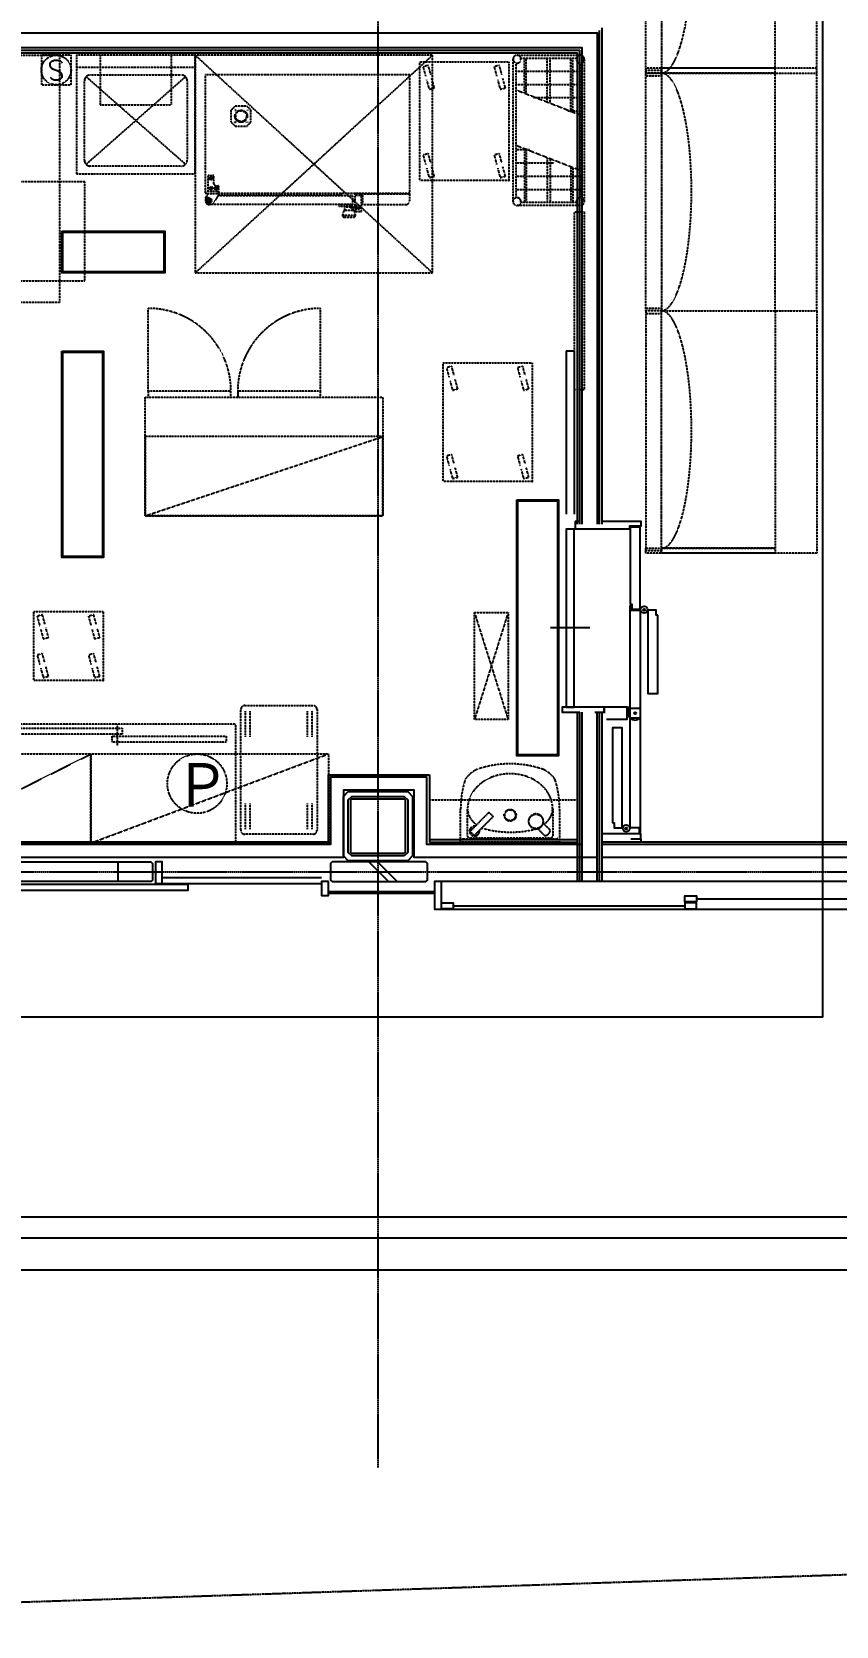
# Model space of a CAD drawing. Header units: millimetres. Extents: x 0 to 84100, y 0 to 59400.
# Drawn here: x 33965 to 38030, y 13764 to 21818 of the extents above; entities that cross this region are included whole.
import ezdxf
from ezdxf.enums import TextEntityAlignment as Align

# ---------------------------------------------------------------- set-up
doc = ezdxf.new("R2010")
doc.units = ezdxf.units.MM
doc.header["$LTSCALE"] = 0.2
for name, pattern in [('CENTER', [50.8, 31.75, -6.35, 6.35, -6.35]), ('HIDDEN', [9.525, 6.35, -3.175]), ('PHANTOM', [63.5, 31.75, -6.35, 6.35, -6.35, 6.35, -6.35])]:
    doc.linetypes.add(name, pattern=pattern)
doc.layers.get('Defpoints').update_dxf_attribs({"color": 5})
for name, color, linetype in [('A_什器', 9, 'HIDDEN'), ('A_境界線', 9, 'PHANTOM'), ('A_建築', 8, 'Continuous')]:
    doc.layers.add(name, color=color, linetype=linetype)
doc.layers.add('A_通芯', color=8, linetype='CENTER', plot=False)
doc.styles.get("Standard").update_dxf_attribs({"font": 'simplex.shx', "width": 0.8, "bigfont": 'extfont2.shx'})

msp = doc.modelspace()

# ---------------------------------------------------------------- linework, layer by layer
at = {"layer": 'A_什器'}
for p, q in [((30755.3, 21700), (34105.3, 21700)), ((34163.31, 21700), (34013.31, 21700)), ((34013.31, 21700), (34013.31, 21550)), ((34105.3, 21700), (34105.3, 20450)), ((34163.31, 21550), (34163.31, 21700)), ((34790.8, 21700), (34190.8, 21700)), ((34190.8, 21700), (34190.8, 21100)), ((34190.8, 21700), (34190.8, 21100)), ((34670.8, 21700), (34310.8, 21700)), ((34310.8, 21700), (34310.8, 21450)), ((34670.8, 21450), (34670.8, 21700)), ((34790.8, 21100), (34790.8, 21700)), ((34790.8, 21700), (34790.8, 20600)), ((35990.8, 21700), (34790.8, 21700)), ((34790.8, 20600), (35990.8, 21700)), ((34790.8, 21700), (35990.8, 20600)), ((35925.8, 21066.12), (35925.8, 21666.12)), ((35925.8, 21666.12), (36375.8, 21666.12)), ((35990.8, 20600), (35990.8, 21700)), ((36375.8, 21666.12), (36375.8, 21066.12)), ((36397.25, 20957), (36397.25, 21680)), ((36417.25, 21700), (36737.25, 21700)), ((36436.61, 21685), (36717.88, 21685)), ((36454.4, 21512.28), (36454.4, 21685)), ((36464.4, 21509.27), (36464.4, 21685)), ((36569.75, 21463), (36569.75, 21685)), ((36584.75, 21458.47), (36584.75, 21685)), ((36690.1, 21412.2), (36690.1, 21685)), ((36700.1, 21409.18), (36700.1, 21685)), ((36757.25, 21680), (36757.25, 20957)), ((34190.8, 21640), (34790.8, 21640)), ((34239.58, 21148.79), (34742.01, 21591.21)), ((34742.01, 21148.79), (34239.58, 21591.21)), ((34260.8, 21600), (34720.8, 21600)), ((35875.8, 21600), (34840.8, 21600)), ((34840.8, 21600), (34840.8, 21002)), ((35875.8, 21002), (35875.8, 21600)), ((35968.98, 21648.7), (35942.44, 21641.59)), ((35942.44, 21641.59), (35955.07, 21594.47)), ((35981.6, 21601.58), (35968.98, 21648.7)), ((36328.23, 21648.7), (36301.7, 21641.59)), ((36301.7, 21641.59), (36314.32, 21594.47)), ((36340.86, 21601.58), (36328.23, 21648.7)), ((36412.25, 20979.36), (36412.25, 21660.64)), ((36742.25, 21618), (36412.25, 21618)), ((36742.25, 21660.64), (36742.25, 20979.36)), ((34013.31, 21550), (34163.31, 21550)), ((34230.8, 21170), (34230.8, 21570)), ((34750.8, 21570), (34750.8, 21170)), ((35960.33, 21574.82), (35972.96, 21527.71)), ((35972.96, 21527.71), (35999.49, 21534.82)), ((35999.49, 21534.82), (35986.87, 21581.93)), ((36319.59, 21574.82), (36332.21, 21527.71)), ((36332.21, 21527.71), (36358.75, 21534.82)), ((36358.75, 21534.82), (36346.12, 21581.93)), ((36742.25, 21551), (36412.25, 21551)), ((36412.25, 21525), (36742.25, 21396.47)), ((34310.8, 21450), (34670.8, 21450)), ((34972.8, 21422), (34992.8, 21442)), ((35052.8, 21442), (34992.8, 21442)), ((35052.8, 21442), (35072.8, 21422)), ((36742.25, 21484), (36500.14, 21484)), ((34972.8, 21362), (34972.8, 21422)), ((34992.8, 21342), (34972.8, 21362)), ((35072.8, 21362), (35052.8, 21342)), ((35072.8, 21362), (35072.8, 21422)), ((36742.25, 21417), (36674.19, 21417)), ((34992.8, 21342), (35052.8, 21342)), ((35968.98, 21202.59), (35942.44, 21195.48)), ((35942.44, 21195.48), (35955.07, 21148.37)), ((35981.6, 21155.48), (35968.98, 21202.59)), ((36328.23, 21202.59), (36301.7, 21195.48)), ((36301.7, 21195.48), (36314.32, 21148.37)), ((36340.86, 21155.48), (36328.23, 21202.59)), ((36742.25, 21115), (36412.25, 21243.53)), ((36412.25, 21223), (36480.31, 21223)), ((36454.4, 21230.82), (36454.4, 20955)), ((36464.4, 21227.8), (36464.4, 20955)), ((34720.8, 21140), (34260.8, 21140)), ((35960.33, 21128.71), (35972.96, 21081.6)), ((35999.49, 21088.71), (35986.87, 21135.82)), ((36319.59, 21128.71), (36332.21, 21081.6)), ((36358.75, 21088.71), (36346.12, 21135.82)), ((36412.25, 21156), (36606.36, 21156)), ((36569.75, 21181.53), (36569.75, 20955)), ((36584.75, 21177), (36584.75, 20955)), ((36690.1, 21130.73), (36690.1, 20955)), ((36700.1, 21127.72), (36700.1, 20955)), ((34233.48, 21059.6), (33833.48, 21059.6)), ((34190.8, 21100), (34790.8, 21100)), ((34233.48, 20559.6), (34233.48, 21059.6)), ((34855.8, 20999.93), (34855.8, 21088)), ((34860.8, 21093), (34880.8, 21093)), ((34864.3, 21081.75), (34870.8, 21085.5)), ((34864.3, 21074.25), (34864.3, 21081.75)), ((34864.3, 21074.25), (34870.8, 21070.5)), ((34864.3, 21031.75), (34870.8, 21035.5)), ((34864.3, 21024.25), (34864.3, 21031.75)), ((34864.3, 21024.25), (34870.8, 21020.5)), ((34870.8, 21085.5), (34877.3, 21081.75)), ((34870.8, 21070.5), (34877.3, 21074.25)), ((34870.8, 21035.5), (34877.3, 21031.75)), ((34870.8, 21020.5), (34877.3, 21024.25)), ((34877.3, 21074.25), (34877.3, 21081.75)), ((34877.3, 21024.25), (34877.3, 21031.75)), ((34885.8, 21050), (34885.8, 21088)), ((34889.3, 21031.75), (34895.8, 21035.5)), ((34889.3, 21024.25), (34889.3, 21031.75)), ((34889.3, 21024.25), (34895.8, 21020.5)), ((34895.8, 21040), (34905.8, 21040)), ((34895.8, 21035.5), (34902.3, 21031.75)), ((34895.8, 21020.5), (34902.3, 21024.25)), ((34902.3, 21024.25), (34902.3, 21031.75)), ((34910.8, 21000.77), (34910.8, 21035)), ((36375.8, 21066.12), (35925.8, 21066.12)), ((35972.96, 21081.6), (35999.49, 21088.71)), ((36332.21, 21081.6), (36358.75, 21088.71)), ((36412.25, 21089), (36742.25, 21089)), ((36412.25, 21022), (36742.25, 21022)), ((34855.8, 21002), (34840.8, 21002)), ((34842.8, 20982.5), (34850.3, 20990)), ((34842.8, 20982.5), (34842.8, 20965)), ((34845.8, 20971.07), (34845.8, 20963)), ((34846.51, 20974.79), (34855.08, 20996.21)), ((34850.3, 20990), (34852.6, 20990)), ((34854.3, 20969.75), (34860.8, 20973.5)), ((34854.3, 20962.25), (34854.3, 20969.75)), ((34854.3, 20962.25), (34860.8, 20958.5)), ((34860.8, 21013), (34905.73, 21013)), ((34860.8, 21001), (34905.09, 21001)), ((34860.8, 20973.5), (34867.3, 20969.75)), ((34860.8, 20958.5), (34867.3, 20962.25)), ((34860.8, 20948), (34875.14, 20948)), ((35586.8, 20945), (34862.8, 20945)), ((34867.3, 20962.25), (34867.3, 20969.75)), ((34909.37, 20995.63), (34883.71, 20952.86)), ((35586.8, 20990), (34906, 20990)), ((35525.3, 20993.5), (34908.1, 20993.5)), ((35875.8, 21002), (34910.8, 21002)), ((35517.3, 20945), (35587.8, 20945)), ((35517.3, 20938), (35517.3, 20945)), ((35525.61, 20994.09), (35529.8, 21002)), ((35525.72, 20992.99), (35528.16, 20990)), ((35578.3, 20942.5), (35587.8, 20942.5)), ((35578.3, 20942.5), (35578.3, 20938)), ((35578.3, 20941.5), (35585.26, 20941.5)), ((35578.33, 20932.5), (35578.33, 20941.5)), ((35585.26, 20932.5), (35585.26, 20941.5)), ((35587.8, 20946), (35587.8, 20989)), ((35587.8, 20932.5), (35587.8, 20945)), ((35598.8, 21000.5), (35631.8, 21000.5)), ((35598.8, 20937), (35598.8, 21000.5)), ((35598.8, 20992.5), (35631.8, 20992.5)), ((35598.8, 20941), (35621.8, 20941)), ((35621.8, 20921.5), (35621.8, 20941)), ((35631.8, 20910.5), (35631.8, 21000.5)), ((35637.8, 20946), (35637.8, 20998)), ((35638.8, 20999), (35638.8, 21002)), ((35638.8, 20999), (35872.8, 20999)), ((35638.8, 20945), (35853.8, 20945)), ((35872.8, 20999), (35872.8, 21002)), ((35873.8, 20998), (35873.8, 20965)), ((36717.88, 20955), (36436.61, 20955)), ((35517.3, 20938), (35578.3, 20938)), ((35535.3, 20891), (35600.3, 20891)), ((35541.71, 20913.46), (35535.73, 20893.93)), ((35545.3, 20881), (35590.3, 20881)), ((35546.5, 20917), (35589.1, 20917)), ((35547.8, 20917), (35547.8, 20938)), ((35547.8, 20934), (35575.33, 20934)), ((35574.93, 20932.5), (35611.8, 20932.5)), ((35575.33, 20932.5), (35575.33, 20938)), ((35587.8, 20917), (35587.8, 20921.5)), ((35587.8, 20921.5), (35621.8, 20921.5)), ((35593.88, 20913.46), (35599.86, 20893.93)), ((35598.8, 20937), (35621.8, 20937)), ((35598.8, 20910.5), (35598.8, 20921.5)), ((35598.8, 20910.5), (35631.8, 20910.5)), ((35611.8, 20921.5), (35611.8, 20932.5)), ((36737.25, 20940), (36417.25, 20940)), ((36707.11, 20009.04), (36707.11, 20909.04)), ((36707.11, 20909.04), (36757.11, 20909.04)), ((36757.11, 20909.04), (36757.11, 20009.04)), ((33833.48, 20559.6), (34233.48, 20559.6)), ((34790.8, 20600), (35990.8, 20600)), ((34105.3, 20450), (30755.3, 20450)), ((34553.8, 20003), (34553.8, 20421)), ((35423.8, 20003), (35423.8, 20421)), ((36044.08, 19545.65), (36044.08, 20145.65)), ((36044.08, 20145.65), (36494.08, 20145.65)), ((36494.08, 20145.65), (36494.08, 19545.65)), ((36087.26, 20128.23), (36060.72, 20121.12)), ((36060.72, 20121.12), (36073.35, 20074)), ((36078.61, 20054.35), (36091.24, 20007.24)), ((36099.88, 20081.11), (36087.26, 20128.23)), ((36117.77, 20014.35), (36105.15, 20061.46)), ((36446.51, 20128.23), (36419.98, 20121.12)), ((36419.98, 20121.12), (36432.6, 20074)), ((36437.87, 20054.35), (36450.49, 20007.24)), ((36459.14, 20081.11), (36446.51, 20128.23)), ((36477.03, 20014.35), (36464.4, 20061.46)), ((34971.8, 20003), (34553.8, 20003)), ((34553.8, 20003), (34553.8, 19973)), ((34971.8, 19973), (34971.8, 20003)), ((35423.8, 20003), (35005.8, 20003)), ((35005.8, 20003), (35005.8, 19973)), ((35423.8, 19973), (35423.8, 20003)), ((36091.24, 20007.24), (36117.77, 20014.35)), ((36450.49, 20007.24), (36477.03, 20014.35)), ((36757.11, 20009.04), (36707.11, 20009.04)), ((35738.8, 19773), (34538.8, 19773)), ((34538.8, 19773), (34538.8, 19373)), ((34538.8, 19373), (35738.8, 19773)), ((35738.8, 19373), (35738.8, 19773)), ((36087.26, 19682.12), (36060.72, 19675.01)), ((36060.72, 19675.01), (36073.35, 19627.9)), ((36099.88, 19635.01), (36087.26, 19682.12)), ((36446.51, 19682.12), (36419.98, 19675.01)), ((36419.98, 19675.01), (36432.6, 19627.9)), ((36459.14, 19635.01), (36446.51, 19682.12)), ((36078.61, 19608.24), (36091.24, 19561.13)), ((36117.77, 19568.24), (36105.15, 19615.35)), ((36437.87, 19608.24), (36450.49, 19561.13)), ((36477.03, 19568.24), (36464.4, 19615.35)), ((36494.08, 19545.65), (36044.08, 19545.65)), ((36091.24, 19561.13), (36117.77, 19568.24)), ((36450.49, 19561.13), (36477.03, 19568.24)), ((34538.8, 19373), (35738.8, 19373)), ((33975.65, 18540.2), (33975.65, 18890.2)), ((33975.65, 18890.2), (34325.65, 18890.2)), ((34018.83, 18872.78), (33992.29, 18865.67)), ((33992.29, 18865.67), (34004.92, 18818.55)), ((34031.45, 18825.66), (34018.83, 18872.78)), ((34278.08, 18872.78), (34251.55, 18865.67)), ((34251.55, 18865.67), (34264.17, 18818.55)), ((34290.71, 18825.66), (34278.08, 18872.78)), ((34325.65, 18890.2), (34325.65, 18540.2)), ((36202.31, 18884.04), (36372.31, 18884.04)), ((36202.31, 18344.04), (36202.31, 18884.04)), ((36202.31, 18884.04), (36372.31, 18344.04)), ((36372.31, 18884.04), (36202.31, 18344.04)), ((36372.31, 18884.04), (36372.31, 18344.04)), ((34010.18, 18798.9), (34022.81, 18751.79)), ((34049.34, 18758.9), (34036.72, 18806.01)), ((34269.44, 18798.9), (34282.06, 18751.79)), ((34308.6, 18758.9), (34295.97, 18806.01)), ((34022.81, 18751.79), (34049.34, 18758.9)), ((34282.06, 18751.79), (34308.6, 18758.9)), ((34018.83, 18676.67), (33992.29, 18669.56)), ((33992.29, 18669.56), (34004.92, 18622.45)), ((34031.45, 18629.56), (34018.83, 18676.67)), ((34049.34, 18562.79), (34036.72, 18609.9)), ((34278.08, 18676.67), (34251.55, 18669.56)), ((34251.55, 18669.56), (34264.17, 18622.45)), ((34290.71, 18629.56), (34278.08, 18676.67)), ((34308.6, 18562.79), (34295.97, 18609.9)), ((34325.65, 18540.2), (33975.65, 18540.2)), ((34010.18, 18602.79), (34022.81, 18555.68)), ((34022.81, 18555.68), (34049.34, 18562.79)), ((34269.44, 18602.79), (34282.06, 18555.68)), ((34282.06, 18555.68), (34308.6, 18562.79)), ((35021.53, 17784.44), (35021.53, 18394.44)), ((35041.53, 18414.44), (35386.53, 18414.44)), ((35045.6, 18257.01), (35045.6, 18385.84)), ((35068.7, 18257.01), (35068.7, 18385.84)), ((35358.41, 18257.01), (35358.41, 18385.84)), ((35381.51, 18257.01), (35381.51, 18385.84)), ((35406.53, 18394.44), (35406.53, 17784.44)), ((34997.11, 18320), (33797.11, 18320)), ((33847.11, 18300), (34422.11, 18300)), ((34397.11, 18320), (34397.11, 18210)), ((34422.11, 18300), (34422.11, 18270)), ((34997.11, 17720), (34997.11, 18320)), ((36372.31, 18344.04), (36202.31, 18344.04)), ((34422.11, 18270), (33847.11, 18270)), ((34372.11, 18230), (34372.11, 18260)), ((34372.11, 18260), (34947.11, 18260)), ((34947.11, 18230), (34372.11, 18230)), ((34947.11, 18260), (34947.11, 18230)), ((33364.1, 18170), (34264.1, 18170)), ((33364.1, 17720), (34264.1, 18170)), ((34264.1, 17720), (34264.1, 18170)), ((34264.1, 18170), (35464.1, 18170)), ((34264.1, 17720), (35464.1, 18170)), ((34264.1, 18170), (34264.1, 17720)), ((35464.1, 18170), (35464.1, 17720)), ((35045.6, 17790.08), (35045.6, 17918.9)), ((35068.7, 17790.08), (35068.7, 17918.9)), ((35358.41, 17790.08), (35358.41, 17918.9)), ((35381.51, 17790.08), (35381.51, 17918.9)), ((36132.53, 17720.01), (36132.53, 17891.64)), ((36167.52, 17755.01), (36167.52, 17892.52)), ((36597.53, 17892.52), (36597.53, 17755.01)), ((36632.53, 17891.64), (36632.53, 17720)), ((36206.06, 17804.76), (36180.82, 17779.52)), ((36275.61, 17874.32), (36206.06, 17804.76)), ((36227.27, 17783.55), (36296.83, 17853.1)), ((36296.73, 17854.42), (36276.93, 17874.22)), ((36549.35, 17820.18), (36581.69, 17789)), ((34264.1, 17720), (33364.1, 17720)), ((33797.11, 17720), (34997.11, 17720)), ((35464.1, 17720), (34264.1, 17720)), ((35386.53, 17764.44), (35041.53, 17764.44)), ((36632.53, 17725.01), (36132.53, 17725.01)), ((36632.53, 17720), (36132.53, 17720.01)), ((36620.4, 17740.01), (36144.66, 17740.01)), ((36587.53, 17745.01), (36177.52, 17745.01)), ((36180.82, 17778.1), (36200.61, 17758.31)), ((36202.03, 17758.31), (36227.27, 17783.55)), ((36553.54, 17760.85), (36522.36, 17793.19))]:
    msp.add_line(p, q, dxfattribs=at)
for points in [[(37067.8, 21608.86), (37067.8, 22808.86), (37147.8, 22808.86), (37147.8, 21608.86)], [(37932.8, 21608.86), (37932.8, 22833.86), (37147.8, 22833.86), (37147.8, 21608.86)], [(37721.8, 21608.86), (37721.8, 22808.86), (37147.8, 22808.86), (37147.8, 21608.86)], [(37721.8, 21608.86), (37721.8, 21633.86), (37067.8, 21633.86), (37067.8, 21608.86)], [(37147.8, 21608.86), (37147.8, 21621.86), (37067.8, 21621.86), (37067.8, 21608.86)], [(37147.8, 21595.86), (37147.8, 21608.86), (37067.8, 21608.86), (37067.8, 21595.86)], [(37067.8, 20408.86), (37067.8, 21608.86), (37147.8, 21608.86), (37147.8, 20408.86)], [(37932.8, 20408.86), (37932.8, 21633.86), (37147.8, 21633.86), (37147.8, 20408.86)], [(37721.8, 20408.86), (37721.8, 21608.86), (37147.8, 21608.86), (37147.8, 20408.86)], [(37147.8, 20421.86), (37147.8, 20408.86), (37067.8, 20408.86), (37067.8, 20421.86)], [(37147.8, 20395.86), (37147.8, 20408.86), (37067.8, 20408.86), (37067.8, 20395.86)], [(37067.8, 20408.86), (37067.8, 19208.86), (37147.8, 19208.86), (37147.8, 20408.86)], [(37721.8, 20408.86), (37721.8, 19208.86), (37147.8, 19208.86), (37147.8, 20408.86)], [(37932.8, 20408.86), (37932.8, 19183.86), (37147.8, 19183.86), (37147.8, 20408.86)], [(35738.8, 19373), (34538.8, 19373), (34538.8, 19973), (35738.8, 19973)], [(37721.8, 19208.86), (37721.8, 19183.86), (37067.8, 19183.86), (37067.8, 19208.86)], [(37147.8, 19208.86), (37147.8, 19195.86), (37067.8, 19195.86), (37067.8, 19208.86)]]:
    msp.add_lwpolyline(points, close=True, dxfattribs=at)
at = {"layer": 'A_什器', "lineweight": 25}
msp.add_lwpolyline([(35974.8, 17937.5), (36722.3, 17937.5)], dxfattribs=at)
at = {"layer": 'A_什器'}
for centre, radius in [((34088.31, 21625), 75), ((34992.75, 21422.05), 2), ((35052.85, 21422.05), 2), ((34992.75, 21361.95), 2), ((35022.8, 21392), 31), ((35022.8, 21392), 30.25), ((35022.8, 21392), 27.25), ((35052.85, 21361.95), 2), ((34870.8, 21078), 6.5), ((34870.8, 21028), 6.5), ((34895.8, 21028), 6.5), ((34860.8, 20966), 12.5), ((34860.8, 20966), 7.7), ((34860.8, 20966), 6.5), ((34800.73, 18019.95), 150), ((36382.53, 17860.01), 30), ((36382.53, 17860.01), 27), ((36513.03, 17829.51), 36.26)]:
    msp.add_circle(centre, radius, dxfattribs=at)
for centre, radius, start, end in [((36417.25, 21680), 20, 180, 90), ((36417.25, 21680), 20, 90, 180), ((36737.25, 21680), 20, 90, 0), ((36737.25, 21680), 20, 0, 90), ((34260.8, 21570), 30, 90, 180), ((34720.8, 21570), 30, 0, 90), ((34260.8, 21170), 30, 180, 270), ((34720.8, 21170), 30, 270, 0), ((34860.8, 21088), 5, 90.000003, 180.000005), ((34865.8, 21078), 4.5, 92.60393, 267.396442), ((34865.8, 21028), 4.5, 92.609032, 267.397644), ((34875.8, 21078), 4.5, 272.597221, 87.402389), ((34875.8, 21028), 4.5, 272.592221, 87.401105), ((34880.8, 21088), 5, 0, 90.000003), ((34895.8, 21050), 10, 180.000005, 270.000001), ((34890.8, 21028), 4.5, 92.609244, 267.397425), ((34900.8, 21028), 4.5, 272.592003, 87.401324), ((34905.8, 21035), 5, 0, 90.000003), ((34862.8, 20965), 20, 180.000005, 270.000001), ((34855.8, 20971.07), 10, 158.198588, 180.000005), ((34860.8, 20963), 15, 180.000005, 270.000001), ((34845.8, 20999.93), 10, 338.198538, 0.00001), ((34860.8, 20971), 8, 55.771664, 124.229939), ((34860.8, 20961), 8, 235.770071, 304.2278), ((34875.14, 20958), 10, 270.000001, 329.036194), ((34900.8, 21000.77), 10, 329.036276, 0.00001), ((35526.49, 20993.62), 1, 152.102712, 219.289411), ((35586.8, 20989), 1, 0, 90.000003), ((35586.8, 20946), 1, 270.000001, 0.00001), ((35638.8, 20998), 1, 90.000003, 179.999991), ((35638.8, 20946), 1, 179.999991, 270.000001), ((35853.8, 20965), 20, 270.000001, 0.00001), ((35872.8, 20998), 1, 0.000001, 89.999996), ((36417.25, 20960), 20, 270, 180), ((36417.25, 20960), 20, 180, 270), ((36737.25, 20960), 20, 0, 270), ((36737.25, 20960), 20, 270, 0), ((35545.3, 20891), 10, 162.982015, 270.000001), ((35546.5, 20912), 5, 90.000003, 162.982015), ((35574.93, 20931), 1.5, 90.000003, 247.933545), ((35529.54, 20840.22), 100, 54.370642, 63.502448), ((35589.1, 20912), 5, 17.017983, 90.000003), ((35590.3, 20891), 10, 270.000001, 17.017973), ((35594.8, 20931), 1.5, 90.000003, 256.198019), ((35561.27, 20835.21), 100, 59.648875, 70.626833), ((34553.8, 20003), 418, 355.884324, 90), ((35423.8, 20003), 418, 90, 184.115676), ((35041.53, 18394.44), 20, 90, 180), ((35386.53, 18394.44), 20, 0, 90), ((36617.85, 17893.14), 485.33, 161.958023, 180.177462), ((36284.58, 17947.7), 160, 116.185571, 143.241052), ((36381.96, 17614.5), 505.51, 89.93628, 109.410071), ((36383.09, 17614.5), 505.51, 70.589923, 90.063742), ((36480.48, 17947.7), 160, 36.758949, 63.814429), ((36147.2, 17893.14), 485.33, 359.822537, 18.041977), ((36202.52, 17780.01), 25, 81.869898, 8.130101), ((36276.22, 17873.51), 1.01, 45, 126.785151), ((36296.21, 17853.72), 0.875, 315, 53.214843), ((36513.03, 17829.51), 37.5, 345.598059, 284.401941), ((36513.03, 17829.51), 37.5, 284.402618, 345.598371), ((35041.53, 17784.44), 20, 180, 270), ((35386.53, 17784.44), 20, 270, 0), ((36144.66, 17743.01), 3, 180, 270), ((36177.52, 17755.01), 10, 180, 270), ((36181.52, 17778.81), 1, 135.000009, 224.999991), ((36201.32, 17759.01), 1, 224.999999, 315.000001), ((36560.74, 17767.79), 10, 223.952731, 285.304855), ((36555.46, 17787.08), 30, 285.304855, 344.694872), ((36574.75, 17781.81), 10, 344.694872, 46.043393), ((36587.53, 17755.01), 10, 270, 0), ((36623.4, 17740.01), 3, 90, 180)]:
    msp.add_arc(centre, radius, start, end, dxfattribs=at)
for centre, major_axis, ratio, start_param, end_param in [((37146.68, 22208.8), (1.12, 600), 0.254, 3.1562796, 6.2831854), ((37146.68, 21008.8), (1.12, 600), 0.254, 3.1562796, 6.2831854), ((37146.68, 19808.92), (1.12, -600), 0.254, 0.0000001, 3.1269057), ((36382.53, 17892.51), (-215, 0.01), 0.8246873, 3.1415804, 6.2832694), ((36337.53, 17892.51), (-170, 0.01), 0.691142, 0.0000963, 0.7529426), ((36427.53, 17892.51), (-170, 0.01), 0.691142, 2.4185136, 3.141592), ((36382.97, 17892.52), (-252.26, 1.27), 0.4658074, 0.9705889, 2.1279916)]:
    msp.add_ellipse(centre, major_axis=major_axis, ratio=ratio, start_param=start_param, end_param=end_param, dxfattribs=at)
at = {"layer": 'A_什器', "lineweight": -3}
for p in [(36375.8, 21066.12), (36494.08, 19545.65), (34325.65, 18540.2)]:
    msp.add_point(p, dxfattribs=at)
at = {"layer": 'A_境界線'}
msp.add_lwpolyline([(66664.5, 14975.04), (30402.65, 13767.02), (20277.78, 13763.86), (10047.68, 14776.54)], dxfattribs=at)
at = {"layer": 'A_建築'}
for p, q in [((36847.3, 19331.23), (36847.3, 21837.5)), ((36834.8, 19331.23), (36834.8, 21825)), ((29660.37, 21725), (36734.8, 21725)), ((29672.87, 21712.5), (36722.3, 21712.5)), ((36722.3, 19331.23), (36722.3, 21712.5)), ((36734.8, 19331.23), (36734.8, 21725)), ((36665.8, 20206.23), (36705.8, 20206.23)), ((36785.8, 18807.04), (36585.8, 18807.04)), ((36722.3, 17525), (36722.3, 18381.23)), ((36734.8, 17525), (36734.8, 18381.23)), ((36834.8, 17525), (36834.8, 18381.23)), ((36847.3, 17525), (36847.3, 18381.23)), ((35462.3, 18065), (35974.8, 18065)), ((35462.3, 18065), (35462.3, 17725)), ((35974.8, 18065), (35974.8, 17725)), ((35462.3, 17725), (28097.3, 17725)), ((35974.8, 17737.5), (36722.3, 17737.5)), ((35974.8, 17725), (36722.3, 17725)), ((45654.8, 17725), (36847.3, 17725)), ((37042.3, 17741.62), (37042.3, 17725))]:
    msp.add_line(p, q, dxfattribs=at)
at = {"layer": 'A_建築', "linetype": 'Continuous'}
for p, q in [((36665.8, 20206.23), (36665.8, 19381.23)), ((36705.8, 20206.23), (36705.8, 19381.23)), ((36989.3, 18895.54), (36989.3, 18918.94)), ((36989.3, 18351.23), (36989.3, 18895.54)), ((36992.5, 18918.94), (36992.5, 18895.54)), ((36992.5, 18895.54), (37039.3, 18895.54)), ((37039.3, 18895.54), (37039.3, 18351.23)), ((36989.3, 17796.62), (36989.3, 18401.23)), ((36989.3, 18401.23), (37039.3, 18401.23)), ((37039.3, 18401.23), (37039.3, 17796.62)), ((37039.3, 18351.23), (36989.3, 18351.23)), ((37036.1, 17796.62), (36989.3, 17796.62)), ((37036.1, 17773.22), (37036.1, 17796.62)), ((37039.3, 17796.62), (37039.3, 17773.22))]:
    msp.add_line(p, q, dxfattribs=at)
for points in [[(63827.3, 22140), (63827.3, 18052.5), (63462.3, 18052.5), (63462.3, 17712.5), (53862.3, 17712.5), (53862.3, 18052.5), (53367.3, 18052.5), (53367.3, 17712.5), (46162.3, 17712.5), (46162.3, 18052.5), (45667.3, 18052.5), (45667.3, 17712.5), (36847.3, 17712.5)], [(63892.3, 22140), (63892.3, 17987.5), (63527.3, 17987.5), (63527.3, 17647.5), (53797.3, 17647.5), (53797.3, 17987.5), (53432.3, 17987.5), (53432.3, 17647.5), (46097.3, 17647.5), (46097.3, 17987.5), (45732.3, 17987.5), (45732.3, 17647.5), (36847.3, 17647.5)], [(36747.3, 19331.23), (36747.3, 21737.5), (28967.3, 21737.5), (28967.3, 21557.5), (28892.3, 21557.5), (28892.3, 21812.5), (36822.3, 21812.5), (36822.3, 19331.23)], [(36847.3, 19346.23), (37042.3, 19346.23), (37042.3, 19321.23), (36986.3, 19321.23), (36986.3, 19306.23), (36712.3, 19306.23), (36712.3, 19346.23), (36737.3, 19346.23)], [(36747.3, 17525), (36747.3, 18381.23)], [(36822.3, 17525), (36822.3, 18381.23)], [(36869.3, 18346.23), (36974.3, 18346.23), (36974.3, 18406.23), (36857.3, 18406.23), (36857.3, 18376.23)], [(36747.3, 17712.5), (35962.3, 17712.5), (35962.3, 18052.5), (35474.8, 18052.5), (35474.8, 17712.5), (28097.3, 17712.5)], [(36822.3, 17647.5), (35897.3, 17647.5), (35897.3, 17987.5), (35539.8, 17987.5), (35539.8, 17647.5), (28097.3, 17647.5)], [(36992.3, 17741.62), (37042.3, 17741.62), (37042.3, 17766.62), (36847.3, 17766.62)], [(26900.27, 17625), (34566.8, 17625), (34574.8, 17617), (34574.8, 17533), (34566.8, 17525), (26900.27, 17525), (26892.27, 17533), (26892.27, 17617), (26900.27, 17625)], [(34400, 17625), (34400, 17525)], [(34624.8, 17516), (34624.8, 17625), (34589.8, 17625), (34589.8, 17516), (35429.8, 17516)], [(35956.8, 17625), (35482.8, 17625), (35474.8, 17617), (35474.8, 17533), (35482.8, 17525), (35956.8, 17525), (35964.8, 17533), (35964.8, 17617), (35956.8, 17625)], [(35667.69, 17625), (35767.69, 17525)], [(35712.02, 17625), (35812.02, 17525)], [(40964.8, 17525), (40964.8, 17585), (40999.8, 17585), (40999.8, 17525), (35999.8, 17525), (35999.8, 17385), (42329.8, 17385)], [(42597.8, 17525), (42597.8, 15562), (33351.8, 15562), (33351.8, 17525)], [(42329.8, 17525), (42329.8, 15830), (33619.8, 15830), (33619.8, 17525)], [(33739.8, 17481), (34754.8, 17481), (34754.8, 17511), (33739.8, 17511)], [(34624.8, 17546), (35429.8, 17546)], [(36034.8, 17525), (36034.8, 17385)], [(35999.8, 17473), (35464.8, 17473)], [(35999.8, 17465), (35464.8, 17465)], [(36034.8, 17417.5), (36094.8, 17417.5), (36094.8, 17387.5), (36034.8, 17387.5)], [(36094.8, 17402.5), (37264.8, 17402.5)], [(37324.8, 17437.5), (38494.8, 17437.5)]]:
    msp.add_lwpolyline(points, dxfattribs=at)
at = {"layer": 'A_建築', "linetype": 'Continuous', "lineweight": -3}
for points in [[(34116.9, 20810.2), (34637.9, 20810.2), (34637.9, 20600.2), (34116.9, 20600.2)], [(34119.9, 20807.2), (34634.9, 20807.2), (34634.9, 20603.2), (34119.9, 20603.2)], [(34121.9, 20805.2), (34632.9, 20805.2), (34632.9, 20605.2), (34121.9, 20605.2)], [(34116.9, 20205.15), (34326.9, 20205.15), (34326.9, 19163.15), (34116.9, 19163.15)], [(34119.9, 19166.15), (34119.9, 20202.15), (34323.9, 20202.15), (34323.9, 19166.15)], [(34121.9, 19168.15), (34121.9, 20200.15), (34321.9, 20200.15), (34321.9, 19168.15)], [(36416.25, 19453.04), (36626.25, 19453.04), (36626.25, 18161.04), (36416.25, 18161.04)], [(36419.25, 18164.04), (36419.25, 19450.04), (36623.25, 19450.04), (36623.25, 18164.04)], [(36421.25, 18166.04), (36421.25, 19448.04), (36621.25, 19448.04), (36621.25, 18166.04)]]:
    msp.add_lwpolyline(points, close=True, dxfattribs=at)
at = {"layer": 'A_建築'}
for points in [[(36705.8, 19306.23), (36665.8, 19306.23), (36665.8, 18406.23), (36705.8, 18406.23)], [(35564.8, 17980), (35864.8, 17980), (35889.8, 17955), (35889.8, 17655), (35864.8, 17630), (35564.8, 17630), (35539.8, 17655), (35539.8, 17955)]]:
    msp.add_lwpolyline(points, close=True, dxfattribs=at)
at = {"layer": 'A_建築', "linetype": 'Continuous'}
for points in [[(36989.3, 18926.54), (36998.3, 18926.54), (36998.3, 18901.54), (37039.3, 18901.54), (37039.3, 19316.23), (36989.3, 19316.23)], [(37129.3, 18870.54), (37120.3, 18870.54), (37120.3, 18895.54), (37079.3, 18895.54), (37079.3, 18475.46), (37129.3, 18475.46)], [(36899.3, 17821.62), (36908.3, 17821.62), (36908.3, 17796.62), (36949.3, 17796.62), (36949.3, 18301.23), (36899.3, 18301.23)], [(35847.8, 17655), (35581.8, 17655), (35564.8, 17672), (35564.8, 17938), (35581.8, 17955), (35847.8, 17955), (35864.8, 17938), (35864.8, 17672)], [(35847.8, 17667), (35581.8, 17667), (35576.8, 17672), (35576.8, 17938), (35581.8, 17943), (35847.8, 17943), (35852.8, 17938), (35852.8, 17672)], [(35464.8, 17525), (35429.8, 17525), (35429.8, 17455), (35464.8, 17455)], [(37324.8, 17422.5), (37264.8, 17422.5), (37264.8, 17452.5), (37324.8, 17452.5)], [(37324.8, 17387.5), (37324.8, 17417.5), (37264.8, 17417.5), (37264.8, 17387.5)]]:
    msp.add_lwpolyline(points, close=True, dxfattribs=at)
at = {"layer": 'A_建築'}
for points in [[(36809.91, 18381.23), (36857.3, 18381.23), (36857.3, 18406.23), (36645.2, 18406.23), (36645.2, 18381.23), (36734.8, 18381.23)], [(36974.3, 18406.23), (36986.3, 18406.23), (36974.3, 18394.23)], [(33514.8, 17525), (33514.8, 15725), (42434.8, 15725), (42434.8, 17525)]]:
    msp.add_lwpolyline(points, dxfattribs=at)
at = {"layer": 'A_建築', "linetype": 'Continuous'}
for centre, radius in [((37059.3, 18898.54), 17.5), ((36969.3, 17793.62), 17.5), ((36969.3, 17793.62), 5)]:
    msp.add_circle(centre, radius, dxfattribs=at)
at = {"layer": 'A_建築'}
for centre in [(37059.3, 18898.54), (37014.3, 18376.23)]:
    msp.add_circle(centre, 5, dxfattribs=at)
at = {"layer": 'A_建築', "linetype": 'Continuous'}
for centre, start, end in [((36990.9, 18918.94), 90, 180), ((36990.9, 18918.94), 0, 90), ((37037.7, 17773.22), 180, 270), ((37037.7, 17773.22), 270, 0)]:
    msp.add_arc(centre, 1.6, start, end, dxfattribs=at)
at = {"layer": 'A_建築'}
msp.add_arc((37014.3, 18376.23), 35.36, 135, 315, dxfattribs=at)
at = {"layer": 'A_通芯'}
for p, q in [((35714.8, 14565.35), (35714.8, 46450.31)), ((12033.21, 17575), (67639.77, 17575))]:
    msp.add_line(p, q, dxfattribs=at)
at = {"layer": 'Defpoints'}
msp.add_lwpolyline([(37963.6, 22842.47), (27963.6, 22842.47), (27963.6, 16842.47), (37963.6, 16842.47)], close=True, dxfattribs=at)

# ---------------------------------------------------------------- texts
at = {"layer": 'A_什器'}
msp.add_text('S', height=100, rotation=180, dxfattribs=at).set_placement((34088.31, 21625), align=Align.MIDDLE_CENTER)
msp.add_text('Ｐ', height=250, dxfattribs=at).set_placement((34688.48, 17880.19))

doc.saveas('drawing.dxf')
